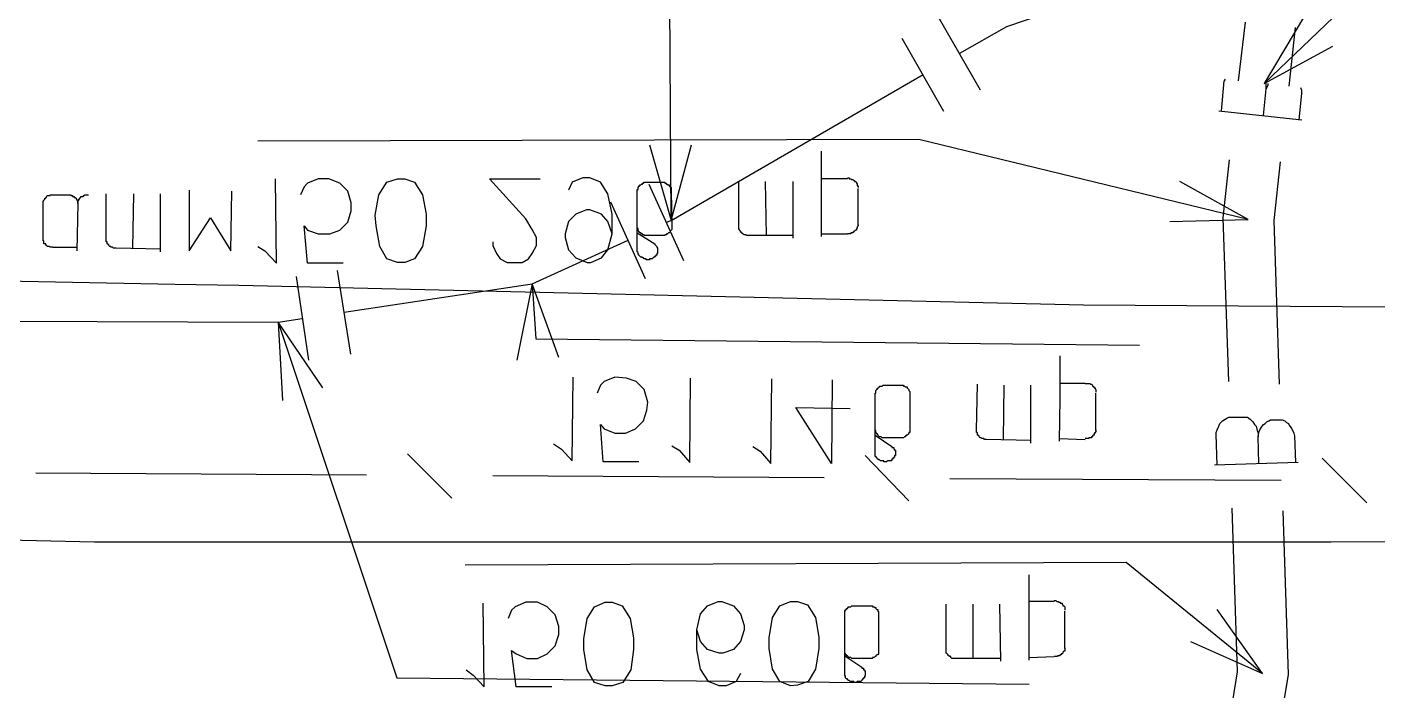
# Model space of a CAD drawing. Header units: metres. Extents: x 20 to 357, y 34 to 206.
# Drawn here: x 261.58 to 278.25, y 72.58 to 80.78 of the extents above; entities that cross this region are included whole.
import ezdxf

# ---------------------------------------------------------------- set-up
doc = ezdxf.new("R2010")
doc.units = ezdxf.units.M
for name, color, linetype in [('ELECTR_CABLE_COMM', 7, 'Continuous'), ('GAS', 7, 'Continuous'), ('GRASS', 7, 'Continuous'), ('WATER_PIPELINE', 7, 'Continuous')]:
    doc.layers.add(name, color=color, linetype=linetype)

msp = doc.modelspace()

# ---------------------------------------------------------------- linework, layer by layer
at = {"layer": 'ELECTR_CABLE_COMM'}
for points in [[(266.826, 74.952), (266.276, 75.502)], [(272.468, 74.919), (271.929, 75.48)], [(278.121, 74.897), (277.571, 75.447)], [(265.77, 75.238), (261.69, 75.26)], [(271.423, 75.205), (267.332, 75.227)], [(277.065, 75.172), (272.974, 75.194)]]:
    msp.add_lwpolyline(points, dxfattribs=at)
at = {"layer": 'GAS'}
for points in [[(269.267, 79.319), (269.531, 78.384), (269.531, 78.384), (269.465, 89.173), (269.465, 89.173), (262.009, 89.25)], [(273.095, 80.451), (273.678, 80.781), (273.678, 80.781), (276.152, 81.628), (276.152, 81.628), (276.515, 81.65)], [(272.831, 80.902), (273.348, 80)], [(272.38, 80.638), (272.897, 79.736)], [(269.476, 78.362), (269.531, 78.384), (269.531, 78.384), (272.644, 80.187)], [(269.531, 78.384), (269.784, 79.319)], [(261.778, 78.593), (261.778, 78.604), (261.778, 78.604), (261.778, 78.615), (261.778, 78.615), (261.778, 78.626), (261.778, 78.626), (261.789, 78.626), (261.789, 78.626), (261.789, 78.637), (261.789, 78.637), (261.8, 78.648), (261.8, 78.648), (261.8, 78.659), (261.8, 78.659), (261.811, 78.659), (261.811, 78.659), (261.811, 78.67), (261.811, 78.67), (261.822, 78.67), (261.822, 78.67), (261.822, 78.681), (261.822, 78.681), (261.833, 78.692), (261.833, 78.692), (261.844, 78.692), (261.844, 78.692), (261.855, 78.692), (261.855, 78.692), (261.866, 78.692), (261.866, 78.692), (261.866, 78.703), (261.866, 78.703), (261.877, 78.703), (261.877, 78.703), (261.888, 78.703), (261.888, 78.703), (261.899, 78.703), (261.899, 78.703), (261.91, 78.703)], [(261.91, 78.703), (262.075, 78.703)], [(262.075, 78.703), (262.086, 78.703), (262.086, 78.703), (262.097, 78.703), (262.097, 78.703), (262.108, 78.703), (262.108, 78.703), (262.119, 78.703), (262.119, 78.703), (262.119, 78.692), (262.119, 78.692), (262.13, 78.692), (262.13, 78.692), (262.141, 78.692), (262.141, 78.692), (262.141, 78.681), (262.141, 78.681), (262.151, 78.681), (262.151, 78.681), (262.163, 78.681), (262.163, 78.681), (262.163, 78.67), (262.163, 78.67), (262.173, 78.67), (262.173, 78.67), (262.185, 78.659), (262.185, 78.659), (262.185, 78.648), (262.185, 78.648), (262.196, 78.648), (262.196, 78.648), (262.196, 78.637), (262.196, 78.637), (262.206, 78.626), (262.206, 78.626), (262.206, 78.615), (262.206, 78.615), (262.206, 78.604), (262.206, 78.604), (262.206, 78.593), (262.206, 78.593), (262.206, 78.604), (262.206, 78.604), (262.206, 78.615), (262.206, 78.615), (262.206, 78.626), (262.206, 78.626), (262.218, 78.637), (262.218, 78.637), (262.218, 78.648), (262.218, 78.648), (262.228, 78.648), (262.228, 78.648), (262.228, 78.659), (262.228, 78.659), (262.24, 78.67), (262.24, 78.67), (262.25, 78.681), (262.25, 78.681), (262.261, 78.681), (262.261, 78.681), (262.272, 78.681), (262.272, 78.681), (262.283, 78.692), (262.283, 78.692), (262.294, 78.703), (262.294, 78.703), (262.305, 78.703), (262.305, 78.703), (262.316, 78.703), (262.316, 78.703), (262.327, 78.703), (262.327, 78.703), (262.338, 78.703)], [(263.229, 78.032), (262.679, 78.043), (262.679, 78.043), (262.668, 78.043), (262.668, 78.043), (262.657, 78.043), (262.657, 78.043), (262.646, 78.043), (262.646, 78.043), (262.635, 78.054), (262.635, 78.054), (262.624, 78.054), (262.624, 78.054), (262.613, 78.054), (262.613, 78.054), (262.613, 78.065), (262.613, 78.065), (262.602, 78.065), (262.602, 78.065), (262.591, 78.076), (262.591, 78.076), (262.591, 78.087), (262.591, 78.087), (262.58, 78.087), (262.58, 78.087), (262.569, 78.098), (262.569, 78.098), (262.569, 78.109), (262.569, 78.109), (262.569, 78.12), (262.569, 78.12), (262.558, 78.12), (262.558, 78.12), (262.558, 78.131), (262.558, 78.131), (262.558, 78.142), (262.558, 78.142), (262.558, 78.153), (262.558, 78.153), (262.558, 78.714)], [(262.888, 78.043), (262.899, 78.714)], [(263.229, 77.999), (263.229, 78.714)], [(263.581, 78.758), (263.581, 78.01)], [(263.581, 78.01), (263.845, 78.417), (263.845, 78.417), (264.098, 78.01), (264.098, 78.01), (264.109, 78.747)], [(269.256, 78.835), (269.685, 77.889)], [(261.778, 78.164), (261.778, 78.593)], [(262.206, 78.593), (262.196, 78.01)], [(268.783, 78.615), (269.212, 77.669)], [(261.899, 78.054), (261.888, 78.054), (261.888, 78.054), (261.877, 78.054), (261.877, 78.054), (261.866, 78.054), (261.866, 78.054), (261.855, 78.065), (261.855, 78.065), (261.844, 78.065), (261.844, 78.065), (261.833, 78.065), (261.833, 78.065), (261.822, 78.076), (261.822, 78.076), (261.811, 78.087), (261.811, 78.087), (261.811, 78.098), (261.811, 78.098), (261.8, 78.098), (261.8, 78.098), (261.789, 78.098), (261.789, 78.098), (261.789, 78.109), (261.789, 78.109), (261.789, 78.12), (261.789, 78.12), (261.789, 78.131), (261.789, 78.131), (261.778, 78.131), (261.778, 78.131), (261.778, 78.142), (261.778, 78.142), (261.778, 78.153), (261.778, 78.153), (261.778, 78.164)], [(261.899, 78.054), (262.196, 78.054)], [(265.495, 77.251), (267.816, 77.603), (267.816, 77.603), (269.003, 78.142)], [(264.901, 77.691), (265.055, 76.657)], [(265.407, 77.768), (265.572, 76.734)], [(267.816, 77.603), (267.629, 76.657)], [(268.145, 76.69), (267.816, 77.603), (267.816, 77.603), (267.86, 76.921), (267.86, 76.921), (275.316, 76.844)], [(261.327, 77.141), (264.681, 77.13), (264.681, 77.13), (264.978, 77.174)], [(265.231, 76.316), (264.681, 77.13), (264.681, 77.13), (266.144, 72.731), (266.144, 72.731), (273.952, 72.654)], [(264.681, 77.13), (264.736, 76.162)], [(274.326, 75.656), (274.337, 76.184), (274.337, 76.184), (274.337, 76.712)], [(268.08, 75.623), (268.178, 75.557), (268.178, 75.557), (268.31, 75.414), (268.31, 75.414), (268.321, 76.448)], [(269.135, 75.403), (268.695, 75.403), (268.695, 75.403), (268.662, 75.865), (268.662, 75.865), (268.706, 75.81), (268.706, 75.81), (268.838, 75.755), (268.838, 75.755), (268.97, 75.755), (268.97, 75.755), (269.091, 75.81), (269.091, 75.81), (269.19, 75.909), (269.19, 75.909), (269.234, 76.041), (269.234, 76.041), (269.245, 76.14), (269.245, 76.14), (269.201, 76.294), (269.201, 76.294), (269.102, 76.393), (269.102, 76.393), (268.981, 76.437), (268.981, 76.437), (268.838, 76.448), (268.838, 76.448), (268.706, 76.393), (268.706, 76.393), (268.662, 76.349), (268.662, 76.349), (268.618, 76.25)], [(269.542, 75.601), (269.63, 75.546), (269.63, 75.546), (269.762, 75.392), (269.762, 75.392), (269.773, 76.437)], [(270.543, 75.59), (270.631, 75.535), (270.631, 75.535), (270.763, 75.381), (270.763, 75.381), (270.774, 76.426)], [(271.522, 76.415), (271.511, 75.381), (271.511, 75.381), (271.071, 76.074), (271.071, 76.074), (271.742, 76.063)], [(272.05, 76.25), (272.061, 76.25), (272.061, 76.25), (272.061, 76.261), (272.061, 76.261), (272.061, 76.272), (272.061, 76.272), (272.061, 76.283), (272.061, 76.283), (272.072, 76.294), (272.072, 76.294), (272.072, 76.305), (272.072, 76.305), (272.083, 76.305), (272.083, 76.305), (272.083, 76.316), (272.083, 76.316), (272.094, 76.316), (272.094, 76.316), (272.105, 76.327), (272.105, 76.327), (272.105, 76.338), (272.105, 76.338), (272.116, 76.338), (272.116, 76.338), (272.127, 76.338), (272.127, 76.338), (272.138, 76.338), (272.138, 76.338), (272.149, 76.349), (272.149, 76.349), (272.16, 76.349), (272.16, 76.349), (272.171, 76.349), (272.171, 76.349), (272.182, 76.349)], [(272.182, 76.349), (272.358, 76.349)], [(272.358, 76.349), (272.369, 76.349), (272.369, 76.349), (272.38, 76.349), (272.38, 76.349), (272.391, 76.349), (272.391, 76.349), (272.402, 76.349), (272.402, 76.349), (272.402, 76.338), (272.402, 76.338), (272.413, 76.338), (272.413, 76.338), (272.424, 76.327), (272.424, 76.327), (272.435, 76.327), (272.435, 76.327), (272.446, 76.327), (272.446, 76.327), (272.446, 76.316), (272.446, 76.316), (272.457, 76.305), (272.457, 76.305), (272.468, 76.294), (272.468, 76.294), (272.468, 76.283), (272.468, 76.283), (272.479, 76.272), (272.479, 76.272), (272.479, 76.261), (272.479, 76.261), (272.479, 76.25), (272.479, 76.25), (272.479, 76.239)], [(273.974, 75.667), (273.425, 75.678), (273.425, 75.678), (273.414, 75.678), (273.414, 75.678), (273.403, 75.678), (273.403, 75.678), (273.392, 75.689), (273.392, 75.689), (273.381, 75.689), (273.381, 75.689), (273.37, 75.689), (273.37, 75.689), (273.359, 75.7), (273.359, 75.7), (273.348, 75.7), (273.348, 75.7), (273.337, 75.711), (273.337, 75.711), (273.337, 75.722), (273.337, 75.722), (273.326, 75.722), (273.326, 75.722), (273.326, 75.733), (273.326, 75.733), (273.315, 75.733), (273.315, 75.733), (273.315, 75.744), (273.315, 75.744), (273.315, 75.755), (273.315, 75.755), (273.315, 75.766), (273.315, 75.766), (273.304, 75.766), (273.304, 75.766), (273.304, 75.777), (273.304, 75.777), (273.304, 75.788), (273.304, 75.788), (273.315, 76.36)], [(273.634, 75.678), (273.645, 76.349)], [(273.974, 75.634), (273.974, 76.349)], [(274.645, 76.371), (274.337, 76.371)], [(274.645, 76.371), (274.656, 76.371), (274.656, 76.371), (274.667, 76.371), (274.667, 76.371), (274.678, 76.371), (274.678, 76.371), (274.689, 76.371), (274.689, 76.371), (274.7, 76.371), (274.7, 76.371), (274.711, 76.36), (274.711, 76.36), (274.722, 76.36), (274.722, 76.36), (274.733, 76.349), (274.733, 76.349), (274.733, 76.338), (274.733, 76.338), (274.744, 76.338), (274.744, 76.338), (274.744, 76.327), (274.744, 76.327), (274.755, 76.327), (274.755, 76.327), (274.755, 76.316), (274.755, 76.316), (274.766, 76.316), (274.766, 76.316), (274.766, 76.305), (274.766, 76.305), (274.777, 76.294), (274.777, 76.294), (274.777, 76.283), (274.777, 76.283), (274.777, 76.272), (274.777, 76.272), (274.777, 76.261)], [(272.171, 75.403), (272.16, 75.403), (272.16, 75.403), (272.16, 75.414), (272.16, 75.414), (272.149, 75.414), (272.149, 75.414), (272.138, 75.414), (272.138, 75.414), (272.127, 75.414), (272.127, 75.414), (272.116, 75.414), (272.116, 75.414), (272.105, 75.425), (272.105, 75.425), (272.094, 75.425), (272.094, 75.425), (272.094, 75.436), (272.094, 75.436), (272.083, 75.436), (272.083, 75.436), (272.072, 75.447), (272.072, 75.447), (272.072, 75.458), (272.072, 75.458), (272.061, 75.458), (272.061, 75.458), (272.061, 75.469), (272.061, 75.469), (272.05, 75.469), (272.05, 75.469), (272.05, 75.48), (272.05, 75.48), (272.05, 75.491), (272.05, 75.491), (272.05, 75.502), (272.05, 75.502), (272.05, 75.513), (272.05, 75.513), (272.05, 75.524), (272.05, 75.524), (272.05, 76.25)], [(272.479, 76.239), (272.479, 75.799)], [(274.777, 75.788), (274.777, 76.25)], [(272.171, 75.7), (272.16, 75.7), (272.16, 75.7), (272.149, 75.7), (272.149, 75.7), (272.138, 75.7), (272.138, 75.7), (272.127, 75.711), (272.127, 75.711), (272.116, 75.711), (272.116, 75.711), (272.105, 75.711), (272.105, 75.711), (272.094, 75.722), (272.094, 75.722), (272.083, 75.733), (272.083, 75.733), (272.083, 75.744), (272.083, 75.744), (272.072, 75.744), (272.072, 75.744), (272.072, 75.755), (272.072, 75.755), (272.061, 75.755), (272.061, 75.755), (272.061, 75.766), (272.061, 75.766), (272.061, 75.777), (272.061, 75.777), (272.061, 75.788), (272.061, 75.788), (272.05, 75.788), (272.05, 75.788), (272.05, 75.799), (272.05, 75.799), (272.05, 75.81)], [(272.05, 75.733), (272.259, 75.59), (272.259, 75.59), (272.259, 75.579), (272.259, 75.579), (272.27, 75.579), (272.27, 75.579), (272.281, 75.579), (272.281, 75.579), (272.281, 75.568), (272.281, 75.568), (272.281, 75.557), (272.281, 75.557), (272.292, 75.557), (272.292, 75.557), (272.292, 75.546), (272.292, 75.546), (272.303, 75.546), (272.303, 75.546), (272.303, 75.535), (272.303, 75.535), (272.303, 75.524), (272.303, 75.524), (272.303, 75.513), (272.303, 75.513), (272.303, 75.502), (272.303, 75.502), (272.303, 75.491), (272.303, 75.491), (272.303, 75.48), (272.303, 75.48), (272.292, 75.48), (272.292, 75.48), (272.292, 75.469), (272.292, 75.469), (272.292, 75.458), (272.292, 75.458), (272.281, 75.458), (272.281, 75.458), (272.281, 75.447), (272.281, 75.447), (272.27, 75.447), (272.27, 75.447), (272.27, 75.436), (272.27, 75.436), (272.259, 75.436), (272.259, 75.436), (272.259, 75.425), (272.259, 75.425), (272.248, 75.414), (272.248, 75.414), (272.237, 75.414), (272.237, 75.414), (272.226, 75.414), (272.226, 75.414), (272.215, 75.414), (272.215, 75.414), (272.204, 75.414), (272.204, 75.414), (272.193, 75.403), (272.193, 75.403), (272.182, 75.403), (272.182, 75.403), (272.171, 75.403)], [(272.347, 75.7), (272.171, 75.7)], [(272.479, 75.799), (272.479, 75.788), (272.479, 75.788), (272.479, 75.777), (272.479, 75.777), (272.479, 75.766), (272.479, 75.766), (272.468, 75.766), (272.468, 75.766), (272.468, 75.755), (272.468, 75.755), (272.457, 75.744), (272.457, 75.744), (272.446, 75.733), (272.446, 75.733), (272.435, 75.733), (272.435, 75.733), (272.435, 75.722), (272.435, 75.722), (272.424, 75.722), (272.424, 75.722), (272.424, 75.711), (272.424, 75.711), (272.413, 75.711), (272.413, 75.711), (272.402, 75.7), (272.402, 75.7), (272.391, 75.7), (272.391, 75.7), (272.38, 75.7), (272.38, 75.7), (272.369, 75.7), (272.369, 75.7), (272.358, 75.7), (272.358, 75.7), (272.347, 75.7)], [(274.326, 75.689), (274.645, 75.678)], [(274.777, 75.799), (274.777, 75.788), (274.777, 75.788), (274.777, 75.777), (274.777, 75.777), (274.766, 75.766), (274.766, 75.766), (274.766, 75.755), (274.766, 75.755), (274.755, 75.755), (274.755, 75.755), (274.755, 75.744), (274.755, 75.744), (274.755, 75.733), (274.755, 75.733), (274.744, 75.733), (274.744, 75.733), (274.733, 75.722), (274.733, 75.722), (274.733, 75.711), (274.733, 75.711), (274.722, 75.711), (274.722, 75.711), (274.722, 75.7), (274.722, 75.7), (274.711, 75.7), (274.711, 75.7), (274.7, 75.7), (274.7, 75.7), (274.689, 75.7), (274.689, 75.7), (274.689, 75.689), (274.689, 75.689), (274.678, 75.689), (274.678, 75.689), (274.667, 75.689), (274.667, 75.689), (274.656, 75.689), (274.656, 75.689), (274.645, 75.689)]]:
    msp.add_lwpolyline(points, dxfattribs=at)
at = {"layer": 'GRASS'}
for points in [[(327.623, 77.031), (304.956, 77.372), (289.262, 77.24), (286.116, 77.262), (274.623, 77.339), (264.197, 77.581), (263.405, 77.592), (246.138, 77.933), (238.198, 78.087), (230.18, 78.241), (222.404, 78.087), (215.585, 77.944)], [(245.918, 74.776), (252.66, 74.633), (255.234, 74.578), (262.415, 74.413), (267.321, 74.413), (274.491, 74.413), (277.681, 74.413), (289.097, 74.424), (290.56, 74.413), (304.912, 74.336), (311.093, 74.325)]]:
    msp.add_lwpolyline(points, dxfattribs=at)
at = {"layer": 'WATER_PIPELINE'}
for points in [[(277.351, 80.913), (276.856, 80.077), (276.856, 80.077), (286.556, 89.371), (286.556, 89.371), (294.816, 89.294)], [(276.537, 80.11), (276.625, 80.836)], [(277.164, 80.044), (277.241, 80.77)], [(276.856, 80.077), (277.703, 80.539)], [(276.328, 79.736), (276.361, 80.11)], [(276.372, 80.132), (276.361, 80.11)], [(276.845, 79.681), (276.878, 80.011)], [(276.9, 80.077), (276.9, 80.055), (276.9, 80.055), (276.878, 80.011), (276.878, 80.011), (276.878, 80.055), (276.878, 80.055), (276.878, 80.077)], [(277.285, 79.626), (277.318, 79.956), (277.318, 79.956), (277.318, 79.989), (277.318, 79.989), (277.307, 80.022)], [(277.318, 79.626), (276.295, 79.736)], [(275.69, 78.373), (276.658, 78.395), (276.658, 78.395), (272.589, 79.385), (272.589, 79.385), (264.428, 79.363)], [(271.39, 78.186), (271.39, 78.714), (271.39, 78.714), (271.39, 79.242)], [(276.416, 76.393), (276.35, 78.417), (276.35, 78.417), (276.427, 79.132)], [(277.043, 76.36), (276.977, 78.384), (276.977, 78.384), (277.054, 79.11)], [(264.428, 78.065), (264.516, 78.01), (264.516, 78.01), (264.659, 77.856), (264.659, 77.856), (264.648, 78.901)], [(265.484, 77.856), (265.044, 77.856), (265.044, 77.856), (265, 78.318), (265, 78.318), (265.044, 78.263), (265.044, 78.263), (265.176, 78.219), (265.176, 78.219), (265.319, 78.219), (265.319, 78.219), (265.44, 78.263), (265.44, 78.263), (265.539, 78.362), (265.539, 78.362), (265.583, 78.505), (265.583, 78.505), (265.583, 78.604), (265.583, 78.604), (265.539, 78.747), (265.539, 78.747), (265.44, 78.846), (265.44, 78.846), (265.308, 78.901), (265.308, 78.901), (265.176, 78.901), (265.176, 78.901), (265.044, 78.846), (265.044, 78.846), (265, 78.802), (265, 78.802), (264.956, 78.703)], [(266.155, 77.867), (266.023, 77.911), (266.023, 77.911), (265.935, 78.065), (265.935, 78.065), (265.891, 78.318), (265.891, 78.318), (265.88, 78.45), (265.88, 78.45), (265.924, 78.703), (265.924, 78.703), (266.023, 78.857), (266.023, 78.857), (266.155, 78.901), (266.155, 78.901), (266.243, 78.901), (266.243, 78.901), (266.364, 78.857), (266.364, 78.857), (266.463, 78.703), (266.463, 78.703), (266.507, 78.461), (266.507, 78.461), (266.507, 78.318), (266.507, 78.318), (266.463, 78.065), (266.463, 78.065), (266.364, 77.911), (266.364, 77.911), (266.243, 77.867), (266.243, 77.867), (266.155, 77.867)], [(267.332, 78.12), (267.332, 78.076), (267.332, 78.076), (267.376, 77.977), (267.376, 77.977), (267.42, 77.911), (267.42, 77.911), (267.508, 77.867), (267.508, 77.867), (267.695, 77.867), (267.695, 77.867), (267.772, 77.911), (267.772, 77.911), (267.816, 77.977), (267.816, 77.977), (267.871, 78.076), (267.871, 78.076), (267.871, 78.175), (267.871, 78.175), (267.816, 78.274), (267.816, 78.274), (267.739, 78.406), (267.739, 78.406), (267.288, 78.901), (267.288, 78.901), (267.915, 78.901)], [(268.805, 78.219), (268.75, 78.373), (268.75, 78.373), (268.673, 78.461), (268.673, 78.461), (268.53, 78.516), (268.53, 78.516), (268.486, 78.516), (268.486, 78.516), (268.354, 78.461), (268.354, 78.461), (268.266, 78.373), (268.266, 78.373), (268.222, 78.219), (268.222, 78.219), (268.222, 78.175), (268.222, 78.175), (268.266, 78.021), (268.266, 78.021), (268.354, 77.922), (268.354, 77.922), (268.497, 77.867), (268.497, 77.867), (268.541, 77.867), (268.541, 77.867), (268.673, 77.922), (268.673, 77.922), (268.75, 78.021), (268.75, 78.021), (268.805, 78.219), (268.805, 78.219), (268.805, 78.461), (268.805, 78.461), (268.75, 78.714), (268.75, 78.714), (268.662, 78.857), (268.662, 78.857), (268.53, 78.912), (268.53, 78.912), (268.442, 78.912), (268.442, 78.912), (268.31, 78.857), (268.31, 78.857), (268.266, 78.758)], [(269.113, 78.747), (269.113, 78.758), (269.113, 78.758), (269.113, 78.769), (269.113, 78.769), (269.124, 78.769), (269.124, 78.769), (269.124, 78.78), (269.124, 78.78), (269.124, 78.791), (269.124, 78.791), (269.124, 78.802), (269.124, 78.802), (269.135, 78.802), (269.135, 78.802), (269.135, 78.813), (269.135, 78.813), (269.146, 78.813), (269.146, 78.813), (269.146, 78.824), (269.146, 78.824), (269.157, 78.824), (269.157, 78.824), (269.168, 78.835), (269.168, 78.835), (269.179, 78.835), (269.179, 78.835), (269.179, 78.846), (269.179, 78.846), (269.19, 78.846), (269.19, 78.846), (269.201, 78.857), (269.201, 78.857), (269.212, 78.857), (269.212, 78.857), (269.223, 78.857), (269.223, 78.857), (269.234, 78.857)], [(269.234, 78.857), (269.41, 78.857)], [(269.41, 78.857), (269.421, 78.857), (269.421, 78.857), (269.432, 78.857), (269.432, 78.857), (269.443, 78.857), (269.443, 78.857), (269.454, 78.857), (269.454, 78.857), (269.454, 78.846), (269.454, 78.846), (269.465, 78.846), (269.465, 78.846), (269.476, 78.835), (269.476, 78.835), (269.487, 78.835), (269.487, 78.835), (269.487, 78.824), (269.487, 78.824), (269.498, 78.824), (269.498, 78.824), (269.509, 78.824), (269.509, 78.824), (269.509, 78.813), (269.509, 78.813), (269.52, 78.802), (269.52, 78.802), (269.531, 78.791), (269.531, 78.791), (269.531, 78.78), (269.531, 78.78), (269.531, 78.769), (269.531, 78.769), (269.531, 78.758), (269.531, 78.758), (269.531, 78.747)], [(271.038, 78.197), (270.499, 78.197), (270.499, 78.197), (270.488, 78.197), (270.488, 78.197), (270.477, 78.197), (270.477, 78.197), (270.466, 78.197), (270.466, 78.197), (270.455, 78.208), (270.455, 78.208), (270.444, 78.208), (270.444, 78.208), (270.433, 78.208), (270.433, 78.208), (270.422, 78.219), (270.422, 78.219), (270.411, 78.219), (270.411, 78.219), (270.411, 78.23), (270.411, 78.23), (270.4, 78.23), (270.4, 78.23), (270.4, 78.241), (270.4, 78.241), (270.389, 78.241), (270.389, 78.241), (270.389, 78.252), (270.389, 78.252), (270.378, 78.263), (270.378, 78.263), (270.378, 78.274), (270.378, 78.274), (270.367, 78.274), (270.367, 78.274), (270.367, 78.285), (270.367, 78.285), (270.367, 78.296), (270.367, 78.296), (270.367, 78.307), (270.367, 78.307), (270.367, 78.868)], [(270.708, 78.197), (270.697, 78.868)], [(271.038, 78.164), (271.038, 78.868)], [(271.709, 78.901), (271.39, 78.901)], [(271.709, 78.912), (271.72, 78.912), (271.72, 78.912), (271.731, 78.912), (271.731, 78.912), (271.731, 78.901), (271.731, 78.901), (271.742, 78.901), (271.742, 78.901), (271.753, 78.901), (271.753, 78.901), (271.764, 78.89), (271.764, 78.89), (271.775, 78.89), (271.775, 78.89), (271.786, 78.879), (271.786, 78.879), (271.797, 78.879), (271.797, 78.879), (271.797, 78.868), (271.797, 78.868), (271.808, 78.868), (271.808, 78.868), (271.819, 78.857), (271.819, 78.857), (271.819, 78.846), (271.819, 78.846), (271.83, 78.835), (271.83, 78.835), (271.83, 78.824), (271.83, 78.824), (271.83, 78.813), (271.83, 78.813), (271.841, 78.813), (271.841, 78.813), (271.841, 78.802), (271.841, 78.802), (271.841, 78.791)], [(276.658, 78.395), (275.811, 78.868)], [(269.245, 77.9), (269.234, 77.9), (269.234, 77.9), (269.223, 77.9), (269.223, 77.9), (269.223, 77.911), (269.223, 77.911), (269.212, 77.911), (269.212, 77.911), (269.201, 77.911), (269.201, 77.911), (269.19, 77.922), (269.19, 77.922), (269.179, 77.922), (269.179, 77.922), (269.179, 77.933), (269.179, 77.933), (269.168, 77.933), (269.168, 77.933), (269.157, 77.933), (269.157, 77.933), (269.146, 77.944), (269.146, 77.944), (269.135, 77.955), (269.135, 77.955), (269.135, 77.966), (269.135, 77.966), (269.124, 77.966), (269.124, 77.966), (269.124, 77.977), (269.124, 77.977), (269.124, 77.988), (269.124, 77.988), (269.113, 77.999), (269.113, 77.999), (269.113, 78.01), (269.113, 78.01), (269.113, 78.021), (269.113, 78.021), (269.113, 78.747)], [(269.531, 78.747), (269.542, 78.307)], [(271.841, 78.318), (271.841, 78.78)], [(269.245, 78.197), (269.234, 78.197), (269.234, 78.197), (269.223, 78.197), (269.223, 78.197), (269.212, 78.197), (269.212, 78.197), (269.201, 78.197), (269.201, 78.197), (269.201, 78.208), (269.201, 78.208), (269.19, 78.208), (269.19, 78.208), (269.179, 78.208), (269.179, 78.208), (269.179, 78.219), (269.179, 78.219), (269.168, 78.219), (269.168, 78.219), (269.157, 78.23), (269.157, 78.23), (269.146, 78.23), (269.146, 78.23), (269.146, 78.241), (269.146, 78.241), (269.135, 78.241), (269.135, 78.241), (269.135, 78.252), (269.135, 78.252), (269.124, 78.252), (269.124, 78.252), (269.124, 78.263), (269.124, 78.263), (269.124, 78.274), (269.124, 78.274), (269.124, 78.285), (269.124, 78.285), (269.113, 78.285), (269.113, 78.285), (269.113, 78.296), (269.113, 78.296), (269.113, 78.307)], [(269.113, 78.23), (269.333, 78.098), (269.333, 78.098), (269.333, 78.087), (269.333, 78.087), (269.344, 78.076), (269.344, 78.076), (269.355, 78.065), (269.355, 78.065), (269.355, 78.054), (269.355, 78.054), (269.366, 78.043), (269.366, 78.043), (269.366, 78.032), (269.366, 78.032), (269.366, 78.021), (269.366, 78.021), (269.366, 78.01), (269.366, 78.01), (269.366, 77.999), (269.366, 77.999), (269.366, 77.988), (269.366, 77.988), (269.366, 77.977), (269.366, 77.977), (269.355, 77.977), (269.355, 77.977), (269.355, 77.966), (269.355, 77.966), (269.355, 77.955), (269.355, 77.955), (269.344, 77.955), (269.344, 77.955), (269.344, 77.944), (269.344, 77.944), (269.333, 77.944), (269.333, 77.944), (269.333, 77.933), (269.333, 77.933), (269.322, 77.933), (269.322, 77.933), (269.311, 77.922), (269.311, 77.922), (269.3, 77.911), (269.3, 77.911), (269.289, 77.911), (269.289, 77.911), (269.278, 77.911), (269.278, 77.911), (269.267, 77.911), (269.267, 77.911), (269.267, 77.9), (269.267, 77.9), (269.256, 77.9), (269.256, 77.9), (269.245, 77.9)], [(269.41, 78.197), (269.245, 78.197)], [(269.542, 78.307), (269.542, 78.296), (269.542, 78.296), (269.542, 78.285), (269.542, 78.285), (269.542, 78.274), (269.542, 78.274), (269.531, 78.263), (269.531, 78.263), (269.52, 78.252), (269.52, 78.252), (269.52, 78.241), (269.52, 78.241), (269.509, 78.23), (269.509, 78.23), (269.498, 78.23), (269.498, 78.23), (269.487, 78.219), (269.487, 78.219), (269.476, 78.219), (269.476, 78.219), (269.476, 78.208), (269.476, 78.208), (269.465, 78.208), (269.465, 78.208), (269.454, 78.208), (269.454, 78.208), (269.454, 78.197), (269.454, 78.197), (269.443, 78.197), (269.443, 78.197), (269.432, 78.197), (269.432, 78.197), (269.421, 78.197), (269.421, 78.197), (269.41, 78.197)], [(271.39, 78.219), (271.709, 78.219)], [(271.841, 78.329), (271.841, 78.318), (271.841, 78.318), (271.83, 78.307), (271.83, 78.307), (271.83, 78.296), (271.83, 78.296), (271.83, 78.285), (271.83, 78.285), (271.819, 78.285), (271.819, 78.285), (271.819, 78.274), (271.819, 78.274), (271.819, 78.263), (271.819, 78.263), (271.808, 78.263), (271.808, 78.263), (271.797, 78.252), (271.797, 78.252), (271.786, 78.252), (271.786, 78.252), (271.786, 78.241), (271.786, 78.241), (271.775, 78.241), (271.775, 78.241), (271.775, 78.23), (271.775, 78.23), (271.764, 78.23), (271.764, 78.23), (271.753, 78.23), (271.753, 78.23), (271.753, 78.219), (271.753, 78.219), (271.742, 78.219), (271.742, 78.219), (271.731, 78.219), (271.731, 78.219), (271.72, 78.219), (271.72, 78.219), (271.709, 78.219)], [(276.273, 75.359), (276.262, 75.744), (276.262, 75.744), (276.262, 75.766), (276.262, 75.766), (276.273, 75.799), (276.273, 75.799), (276.295, 75.843), (276.295, 75.843), (276.306, 75.876), (276.306, 75.876), (276.339, 75.909), (276.339, 75.909), (276.372, 75.931), (276.372, 75.931), (276.394, 75.942), (276.394, 75.942), (276.416, 75.953), (276.416, 75.953), (276.614, 75.953), (276.614, 75.953), (276.647, 75.953), (276.647, 75.953), (276.68, 75.931), (276.68, 75.931), (276.713, 75.898), (276.713, 75.898), (276.735, 75.865), (276.735, 75.865), (276.757, 75.843), (276.757, 75.843), (276.768, 75.788), (276.768, 75.788), (276.779, 75.755), (276.779, 75.755), (276.779, 75.711), (276.779, 75.711), (276.79, 75.766), (276.79, 75.766), (276.801, 75.799), (276.801, 75.799), (276.823, 75.832), (276.823, 75.832), (276.845, 75.865), (276.845, 75.865), (276.867, 75.876), (276.867, 75.876), (276.889, 75.898), (276.889, 75.898), (276.911, 75.909), (276.911, 75.909), (276.933, 75.92), (276.933, 75.92), (277.054, 75.92), (277.054, 75.92), (277.076, 75.92), (277.076, 75.92), (277.109, 75.909), (277.109, 75.909), (277.131, 75.887), (277.131, 75.887), (277.153, 75.876), (277.153, 75.876), (277.164, 75.854), (277.164, 75.854), (277.197, 75.81), (277.197, 75.81), (277.219, 75.755), (277.219, 75.755), (277.23, 75.722), (277.23, 75.722), (277.241, 75.392)], [(276.79, 75.381), (276.779, 75.711)], [(277.274, 75.392), (276.24, 75.359)], [(276.163, 70.564), (276.526, 72.808), (276.526, 72.808), (276.46, 74.831)], [(276.779, 70.498), (277.153, 72.775), (277.153, 72.775), (277.087, 74.798)], [(275.943, 73.182), (276.834, 72.786), (276.834, 72.786), (275.151, 74.16), (275.151, 74.16), (266.991, 74.127)], [(273.952, 72.951), (273.952, 73.479), (273.952, 73.479), (273.952, 74.006)], [(270.389, 72.786), (270.334, 72.687), (270.334, 72.687), (270.213, 72.632), (270.213, 72.632), (270.125, 72.632), (270.125, 72.632), (269.993, 72.687), (269.993, 72.687), (269.894, 72.841), (269.894, 72.841), (269.85, 73.083), (269.85, 73.083), (269.85, 73.325), (269.85, 73.325), (269.894, 73.523), (269.894, 73.523), (269.982, 73.622), (269.982, 73.622), (270.114, 73.676), (270.114, 73.676), (270.158, 73.676), (270.158, 73.676), (270.301, 73.622), (270.301, 73.622), (270.389, 73.523), (270.389, 73.523), (270.433, 73.38), (270.433, 73.38), (270.433, 73.325), (270.433, 73.325), (270.389, 73.182), (270.389, 73.182), (270.301, 73.083), (270.301, 73.083), (270.169, 73.039), (270.169, 73.039), (270.125, 73.039), (270.125, 73.039), (269.982, 73.083), (269.982, 73.083), (269.894, 73.182), (269.894, 73.182), (269.85, 73.325)], [(271.005, 72.632), (270.873, 72.687), (270.873, 72.687), (270.785, 72.841), (270.785, 72.841), (270.741, 73.094), (270.741, 73.094), (270.741, 73.226), (270.741, 73.226), (270.785, 73.479), (270.785, 73.479), (270.873, 73.622), (270.873, 73.622), (271.005, 73.676), (271.005, 73.676), (271.093, 73.676), (271.093, 73.676), (271.214, 73.633), (271.214, 73.633), (271.313, 73.479), (271.313, 73.479), (271.357, 73.237), (271.357, 73.237), (271.357, 73.094), (271.357, 73.094), (271.313, 72.841), (271.313, 72.841), (271.225, 72.687), (271.225, 72.687), (271.093, 72.643), (271.093, 72.643), (271.005, 72.632)], [(274.26, 73.676), (273.952, 73.676)], [(274.26, 73.687), (274.271, 73.687), (274.271, 73.687), (274.282, 73.687), (274.282, 73.687), (274.293, 73.676), (274.293, 73.676), (274.304, 73.676), (274.304, 73.676), (274.315, 73.676), (274.315, 73.676), (274.315, 73.666), (274.315, 73.666), (274.326, 73.666), (274.326, 73.666), (274.337, 73.666), (274.337, 73.666), (274.337, 73.655), (274.337, 73.655), (274.348, 73.655), (274.348, 73.655), (274.359, 73.655), (274.359, 73.655), (274.359, 73.644), (274.359, 73.644), (274.37, 73.633), (274.37, 73.633), (274.37, 73.622), (274.37, 73.622), (274.381, 73.622), (274.381, 73.622), (274.392, 73.611), (274.392, 73.611), (274.392, 73.6), (274.392, 73.6), (274.392, 73.589), (274.392, 73.589), (274.392, 73.578), (274.392, 73.578), (274.392, 73.567)], [(267.002, 72.83), (267.09, 72.764), (267.09, 72.764), (267.222, 72.621), (267.222, 72.621), (267.211, 73.655)], [(268.058, 72.621), (267.618, 72.621), (267.618, 72.621), (267.563, 73.072), (267.563, 73.072), (267.618, 73.028), (267.618, 73.028), (267.75, 72.973), (267.75, 72.973), (267.882, 72.973), (267.882, 72.973), (268.003, 73.028), (268.003, 73.028), (268.102, 73.127), (268.102, 73.127), (268.145, 73.27), (268.145, 73.27), (268.145, 73.369), (268.145, 73.369), (268.102, 73.512), (268.102, 73.512), (268.003, 73.611), (268.003, 73.611), (267.882, 73.666), (267.882, 73.666), (267.739, 73.666), (267.739, 73.666), (267.607, 73.611), (267.607, 73.611), (267.563, 73.567), (267.563, 73.567), (267.519, 73.468)], [(268.717, 72.632), (268.585, 72.676), (268.585, 72.676), (268.497, 72.83), (268.497, 72.83), (268.453, 73.083), (268.453, 73.083), (268.453, 73.215), (268.453, 73.215), (268.497, 73.468), (268.497, 73.468), (268.585, 73.611), (268.585, 73.611), (268.717, 73.666), (268.717, 73.666), (268.805, 73.666), (268.805, 73.666), (268.926, 73.622), (268.926, 73.622), (269.025, 73.468), (269.025, 73.468), (269.069, 73.226), (269.069, 73.226), (269.069, 73.083), (269.069, 73.083), (269.036, 72.83), (269.036, 72.83), (268.937, 72.676), (268.937, 72.676), (268.805, 72.632), (268.805, 72.632), (268.717, 72.632)], [(271.676, 73.512), (271.676, 73.523), (271.676, 73.523), (271.676, 73.534), (271.676, 73.534), (271.676, 73.545), (271.676, 73.545), (271.676, 73.556), (271.676, 73.556), (271.687, 73.567), (271.687, 73.567), (271.687, 73.578), (271.687, 73.578), (271.698, 73.578), (271.698, 73.578), (271.698, 73.589), (271.698, 73.589), (271.709, 73.589), (271.709, 73.589), (271.72, 73.6), (271.72, 73.6), (271.72, 73.611), (271.72, 73.611), (271.731, 73.611), (271.731, 73.611), (271.742, 73.611), (271.742, 73.611), (271.753, 73.611), (271.753, 73.611), (271.764, 73.622), (271.764, 73.622), (271.775, 73.622), (271.775, 73.622), (271.786, 73.622), (271.786, 73.622), (271.797, 73.622)], [(271.797, 72.676), (271.786, 72.676), (271.786, 72.676), (271.786, 72.687), (271.786, 72.687), (271.775, 72.687), (271.775, 72.687), (271.764, 72.687), (271.764, 72.687), (271.753, 72.687), (271.753, 72.687), (271.742, 72.687), (271.742, 72.687), (271.731, 72.698), (271.731, 72.698), (271.72, 72.698), (271.72, 72.698), (271.72, 72.709), (271.72, 72.709), (271.709, 72.709), (271.709, 72.709), (271.709, 72.72), (271.709, 72.72), (271.698, 72.72), (271.698, 72.72), (271.687, 72.731), (271.687, 72.731), (271.687, 72.742), (271.687, 72.742), (271.687, 72.753), (271.687, 72.753), (271.676, 72.764), (271.676, 72.764), (271.676, 72.775), (271.676, 72.775), (271.676, 72.786), (271.676, 72.786), (271.676, 73.512)], [(271.797, 73.622), (271.962, 73.622)], [(271.962, 73.622), (271.973, 73.622), (271.973, 73.622), (271.984, 73.622), (271.984, 73.622), (271.995, 73.622), (271.995, 73.622), (272.006, 73.622), (272.006, 73.622), (272.017, 73.622), (272.017, 73.622), (272.017, 73.611), (272.017, 73.611), (272.028, 73.611), (272.028, 73.611), (272.039, 73.611), (272.039, 73.611), (272.05, 73.6), (272.05, 73.6), (272.061, 73.6), (272.061, 73.6), (272.061, 73.589), (272.061, 73.589), (272.072, 73.578), (272.072, 73.578), (272.083, 73.578), (272.083, 73.578), (272.083, 73.567), (272.083, 73.567), (272.083, 73.556), (272.083, 73.556), (272.094, 73.545), (272.094, 73.545), (272.094, 73.534), (272.094, 73.534), (272.094, 73.523), (272.094, 73.523), (272.094, 73.512)], [(272.094, 73.512), (272.094, 73.083)], [(273.601, 72.973), (273.051, 72.973), (273.051, 72.973), (273.04, 72.973), (273.04, 72.973), (273.029, 72.973), (273.029, 72.973), (273.018, 72.973), (273.018, 72.973), (273.007, 72.973), (273.007, 72.973), (272.996, 72.973), (272.996, 72.973), (272.985, 72.984), (272.985, 72.984), (272.985, 72.995), (272.985, 72.995), (272.974, 72.995), (272.974, 72.995), (272.963, 73.006), (272.963, 73.006), (272.952, 73.006), (272.952, 73.006), (272.952, 73.017), (272.952, 73.017), (272.941, 73.028), (272.941, 73.028), (272.93, 73.039), (272.93, 73.039), (272.93, 73.05), (272.93, 73.05), (272.93, 73.061), (272.93, 73.061), (272.93, 73.072), (272.93, 73.072), (272.93, 73.644)], [(273.26, 72.973), (273.26, 73.644)], [(273.601, 72.94), (273.59, 73.644)], [(274.392, 73.094), (274.392, 73.556)], [(276.834, 72.786), (276.273, 73.578)], [(271.797, 72.973), (271.786, 72.973), (271.786, 72.973), (271.775, 72.973), (271.775, 72.973), (271.764, 72.973), (271.764, 72.973), (271.753, 72.984), (271.753, 72.984), (271.742, 72.984), (271.742, 72.984), (271.731, 72.984), (271.731, 72.984), (271.72, 72.984), (271.72, 72.984), (271.72, 72.995), (271.72, 72.995), (271.709, 73.006), (271.709, 73.006), (271.698, 73.006), (271.698, 73.006), (271.698, 73.017), (271.698, 73.017), (271.687, 73.017), (271.687, 73.017), (271.687, 73.028), (271.687, 73.028), (271.676, 73.039), (271.676, 73.039), (271.676, 73.05), (271.676, 73.05), (271.676, 73.061), (271.676, 73.061), (271.676, 73.072), (271.676, 73.072), (271.676, 73.083)], [(271.676, 73.006), (271.885, 72.863), (271.885, 72.863), (271.885, 72.852), (271.885, 72.852), (271.896, 72.852), (271.896, 72.852), (271.907, 72.852), (271.907, 72.852), (271.907, 72.841), (271.907, 72.841), (271.907, 72.83), (271.907, 72.83), (271.918, 72.83), (271.918, 72.83), (271.918, 72.819), (271.918, 72.819), (271.929, 72.819), (271.929, 72.819), (271.929, 72.808), (271.929, 72.808), (271.929, 72.797), (271.929, 72.797), (271.929, 72.786), (271.929, 72.786), (271.929, 72.775), (271.929, 72.775), (271.929, 72.764), (271.929, 72.764), (271.929, 72.753), (271.929, 72.753), (271.918, 72.753), (271.918, 72.753), (271.918, 72.742), (271.918, 72.742), (271.918, 72.731), (271.918, 72.731), (271.907, 72.731), (271.907, 72.731), (271.907, 72.72), (271.907, 72.72), (271.896, 72.72), (271.896, 72.72), (271.896, 72.709), (271.896, 72.709), (271.885, 72.709), (271.885, 72.709), (271.885, 72.698), (271.885, 72.698), (271.874, 72.687), (271.874, 72.687), (271.863, 72.687), (271.863, 72.687), (271.852, 72.687), (271.852, 72.687), (271.841, 72.687), (271.841, 72.687), (271.83, 72.687), (271.83, 72.687), (271.819, 72.676), (271.819, 72.676), (271.808, 72.676), (271.808, 72.676), (271.797, 72.676)], [(272.094, 73.083), (272.094, 73.072), (272.094, 73.072), (272.094, 73.061), (272.094, 73.061), (272.094, 73.05), (272.094, 73.05), (272.094, 73.039), (272.094, 73.039), (272.094, 73.028), (272.094, 73.028), (272.083, 73.017), (272.083, 73.017), (272.072, 73.017), (272.072, 73.017), (272.061, 73.006), (272.061, 73.006), (272.061, 72.995), (272.061, 72.995), (272.05, 72.995), (272.05, 72.995), (272.039, 72.984), (272.039, 72.984), (272.028, 72.984), (272.028, 72.984), (272.017, 72.984), (272.017, 72.984), (272.017, 72.973), (272.017, 72.973), (272.006, 72.973), (272.006, 72.973), (271.995, 72.973), (271.995, 72.973), (271.984, 72.973), (271.984, 72.973), (271.973, 72.973)], [(274.392, 73.105), (274.392, 73.094), (274.392, 73.094), (274.392, 73.083), (274.392, 73.083), (274.392, 73.072), (274.392, 73.072), (274.392, 73.061), (274.392, 73.061), (274.381, 73.061), (274.381, 73.061), (274.37, 73.05), (274.37, 73.05), (274.37, 73.039), (274.37, 73.039), (274.359, 73.028), (274.359, 73.028), (274.348, 73.028), (274.348, 73.028), (274.348, 73.017), (274.348, 73.017), (274.337, 73.017), (274.337, 73.017), (274.326, 73.006), (274.326, 73.006), (274.315, 73.006), (274.315, 73.006), (274.304, 73.006), (274.304, 73.006), (274.304, 72.995), (274.304, 72.995), (274.293, 72.995), (274.293, 72.995), (274.282, 72.995), (274.282, 72.995), (274.271, 72.995), (274.271, 72.995), (274.26, 72.995)], [(271.973, 72.973), (271.797, 72.973)], [(273.952, 72.984), (274.26, 72.995)]]:
    msp.add_lwpolyline(points, dxfattribs=at)

doc.saveas('drawing.dxf')
